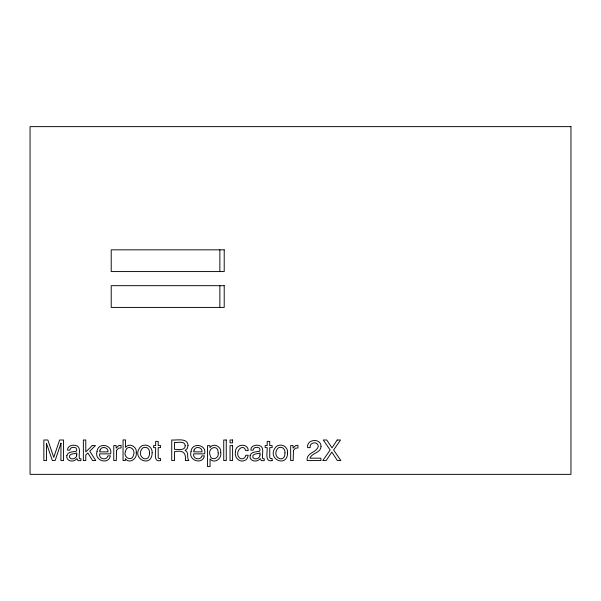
<?xml version="1.0" encoding="UTF-8"?>
<svg xmlns="http://www.w3.org/2000/svg" width="601" height="601" viewBox="0 0 601 601"><rect width="100%" height="100%" fill="white"/><g stroke="black" fill="none" stroke-linecap="round" stroke-linejoin="round"><path stroke-width="0.9" d="M219.861 249.836L219.861 271.569M219.861 285.685L219.861 307.419M60.971 443.215L60.911 460.561L63.563 460.561L63.563 440L59.612 440L53.744 457.384L47.84 440L43.85 440L43.85 460.561L46.51 460.561L46.435 443.215L52.347 460.561L55.104 460.561L60.971 443.215M218.148 452.974C219.658 458.533 210.816 461.478 210.072 455.197C207.24 447.452 218.531 443.869 218.148 452.974M125.436 451.546C122.829 457.361 132.047 462.154 133.414 455.303C136.442 448.616 126.916 443.598 125.436 451.546M136.247 452.778C137.426 458.736 129.29 464.363 125.369 458.646L125.369 460.561L123.047 460.561L123.047 439.924L125.496 439.924L125.496 447.392C129.32 442.298 137.434 446.828 136.247 452.778M152.136 452.748C152.03 468.434 130.778 458.924 140.086 447.377A6.19 6.19 0 0 1 143.699 445.273C148.214 444.147 152.639 448.158 152.136 452.748M235.502 451.614C233.872 457.241 239.694 463.379 245.216 460.223A5.146 5.146 0 0 0 247.484 457.834L248.213 455.257L245.764 455.257C245.471 457.511 243.375 459.344 241.061 458.743A3.088 3.088 0 0 1 239.018 457.301C234.367 452.207 242.969 442.389 245.764 450.607L248.213 450.607C248.115 442.584 235.254 444.079 235.502 451.614M287.601 452.748C287.488 468.434 266.235 458.924 275.543 447.377A6.19 6.19 0 0 1 279.165 445.273C283.672 444.147 288.104 448.158 287.601 452.748M97.031 451.629C94.004 460.479 108.428 465.219 110.389 455.858L107.91 455.858C106.693 460.847 98.587 459.187 99.608 453.868L110.599 453.868C113.003 444.342 97.625 442.066 97.031 451.629M191.05 451.629C188.023 460.479 202.454 465.219 204.408 455.858L201.936 455.858C200.711 460.847 192.605 459.187 193.635 453.868L204.618 453.868C207.029 444.342 191.644 442.066 191.05 451.629M220.717 452.733C222.039 458.646 214.196 464.333 210.042 458.879L210.042 466.541L207.518 466.541L207.518 445.642L209.967 445.642L209.967 447.625C213.618 442.261 221.829 446.798 220.717 452.733M185.206 445.807C185.258 451.133 177.626 449.045 174.523 449.42L174.523 442.389C177.618 442.869 185.07 440.495 185.206 445.807M66.846 455.641C65.674 461.418 74.148 462.808 76.89 458.578L78.085 460.651L80.947 460.629L80.947 458.773L79.445 458.616C78.25 454.604 81.901 446.693 75.741 445.454C72.39 444.537 67.252 445.874 67.537 450.149L69.889 450.149C69.949 447.121 73.818 446.798 75.914 447.91L76.83 449.781L76.229 451.238C73.104 452.072 67.688 451.449 66.846 455.641M250.121 455.641C248.949 461.418 257.416 462.808 260.158 458.578L261.36 460.651L264.215 460.629L264.215 458.773L262.712 458.616C261.518 454.604 265.169 446.693 259.016 445.454C255.658 444.537 250.527 445.874 250.805 450.149L253.156 450.149C253.224 447.121 257.085 446.798 259.189 447.91L260.105 449.781L259.497 451.238C256.372 452.072 250.963 451.449 250.121 455.641M321.017 446.453C320.987 452.996 311.814 452.733 309.966 458.18L320.919 458.18L320.919 460.561L307.156 460.561C306.097 452.576 316.652 452.733 318.23 446.566C318.327 440.871 309.042 442.118 310.206 447.625L307.644 447.625C306.24 438.895 321.167 437.866 321.017 446.453M149.506 452.823C149.739 464.175 135.984 457.519 141.806 449.097A3.426 3.426 0 0 1 144.09 447.445C147.365 446.505 149.927 449.713 149.506 452.823M284.964 452.823C285.197 464.175 271.449 457.519 277.264 449.097A3.426 3.426 0 0 1 279.548 447.445C282.831 446.505 285.385 449.713 284.964 452.823M188.03 445.544L187.272 448.564L185.131 450.457C189.037 451.877 186.858 456.737 188.271 459.645L188.819 460.561L185.401 460.561C186.31 452.523 182.636 449.931 174.523 451.742L174.523 460.561L171.736 460.561L171.736 440C176.596 440.465 187.737 437.505 188.03 445.544M76.763 454.965C76.966 458.39 71.527 460.426 69.596 457.549C68.446 453.094 74.344 454.266 76.763 452.936L76.763 454.965M260.03 454.965C260.233 458.39 254.794 460.426 252.871 457.549C251.714 453.094 257.611 454.266 260.03 452.936L260.03 454.965M116.541 450.434L116.286 460.561L113.762 460.561L113.762 445.566L116.158 445.566L116.158 448.158L118.833 445.506L121.056 445.303L121.056 447.963L118.547 448.196L116.541 450.434M293.438 450.434L293.183 460.561L290.666 460.561L290.666 445.566L293.055 445.566L293.055 448.158L295.737 445.506L297.961 445.303L297.961 447.963L295.444 448.196L293.438 450.434M100.029 450.104L99.676 451.869L108.007 451.869C108.503 447.212 101.471 445.724 100.029 450.104M194.048 450.104L193.702 451.869L202.034 451.869C202.522 447.212 195.498 445.724 194.048 450.104M337.199 440L331.992 447.865L326.741 440L323.255 440L330.159 450.021L322.79 460.561L326.155 460.561L331.85 452.11L337.394 460.561L340.85 460.561L333.615 450.021L340.519 440L337.199 440M92.246 445.566L85.778 451.937L85.778 440L83.359 440L83.359 460.561L85.778 460.561L85.778 454.934L87.889 453.004L92.569 460.561L95.784 460.561L89.722 451.186L95.469 445.566L92.246 445.566M160.58 460.561C152.932 462.778 156.02 451.441 155.636 447.625L153.608 447.625L153.608 445.566L155.636 445.566L155.636 441.382L158.183 441.382L158.183 445.566L160.58 445.566L160.58 447.625L158.183 447.625L158.183 457.414L158.717 458.465L160.58 458.578L160.58 460.561M272.125 460.561C264.478 462.778 267.565 451.441 267.19 447.625L265.154 447.625L265.154 445.566L267.19 445.566L267.19 441.382L269.736 441.382L269.736 445.566L272.125 445.566L272.125 447.625L269.736 447.625L269.736 457.414L270.262 458.465L272.125 458.578L272.125 460.561M570.95 126.638L30.05 126.638L30.05 474.362L570.95 474.362L570.95 126.638M224.211 249.836L111.215 249.836L111.215 271.569L224.211 271.569L224.211 249.836M224.211 285.685L111.215 285.685L111.215 307.419L224.211 307.419L224.211 285.685M226.254 440L223.73 440L223.73 460.561L226.254 460.561L226.254 440M232.595 440L230.033 440L230.033 442.854L232.595 442.854L232.595 440M232.595 445.642L230.033 445.642L230.033 460.561L232.595 460.561L232.595 445.642"/></g></svg>
